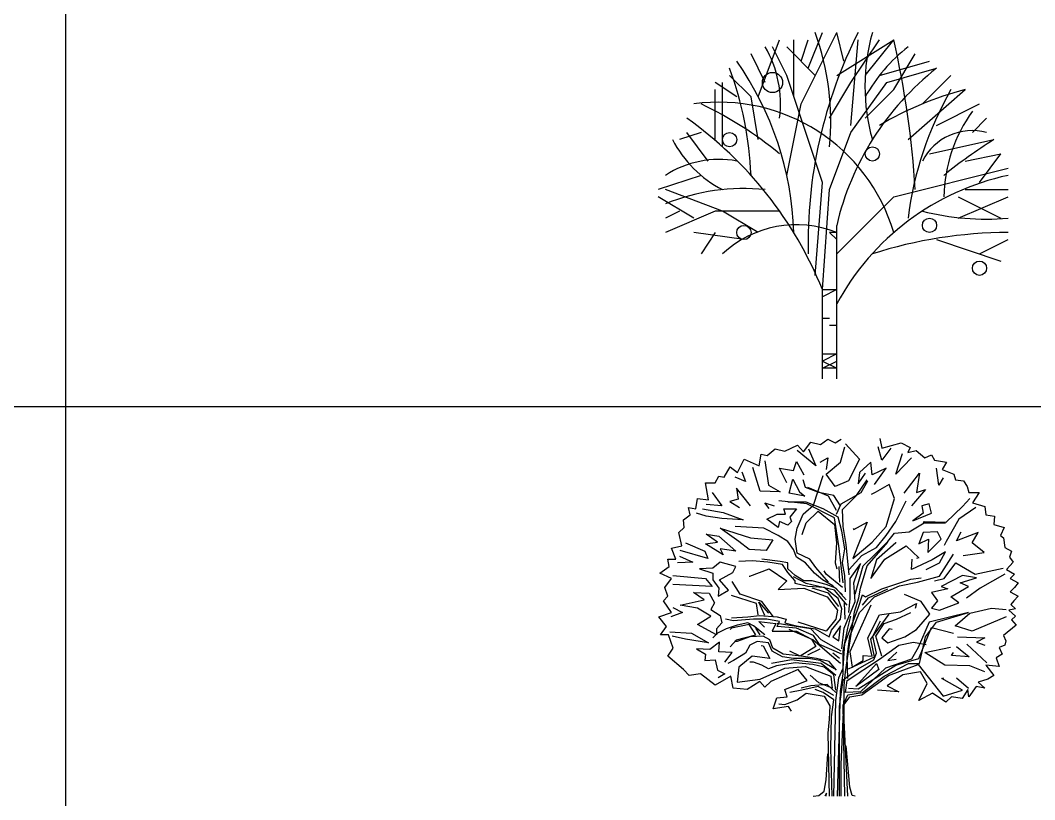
# Model space of a CAD drawing. Header units: millimetres. Extents: x 684983 to 685377, y 990360 to 990509.
# Drawn here: x 685001.062 to 685005.358, y 990370.914 to 990374.214 of the extents above; entities that cross this region are included whole.
import ezdxf

# ---------------------------------------------------------------- set-up
doc = ezdxf.new("R2010")
doc.units = ezdxf.units.MM
for name, color, linetype in [('CASHEW TREE', 7, 'Continuous'), ('TITLE', 6, 'Continuous'), ('TREE', 3, 'Continuous'), ('trees', 104, 'Continuous'), ('VAYANA TREE', 7, 'Continuous')]:
    doc.layers.add(name, color=color, linetype=linetype)

# ---------------------------------------------------------------- blocks, each defined once
blk = doc.blocks.new('TREE_E1')
at = {"layer": 'TREE', "linetype": 'ByBlock'}
for p, q in [((-240, 2310), (60, 2910)), ((-180, 2610), (-60, 2910)), ((120, 2670), (60, 2910)), ((-600, 2370), (-420, 2850)), ((-300, 2370), (-300, 2850)), ((-240, 2670), (-180, 2850)), ((60, 2550), (540, 2850)), ((180, 2130), (240, 2850)), ((180, 2490), (420, 2850)), ((300, 2550), (540, 2850)), ((-540, 2490), (-660, 2730)), ((-360, 2550), (-480, 2790)), ((-120, 2550), (-360, 2790)), ((540, 2430), (720, 2730)), ((420, 2550), (840, 2670)), ((480, 2490), (900, 2610)), ((-780, 2370), (-960, 2490)), ((-900, 1950), (-900, 2490)), ((-660, 2370), (-840, 2550)), ((-180, 2010), (-360, 2550)), ((0, 2190), (180, 2490)), ((180, 2070), (480, 2490)), ((780, 2310), (1020, 2550)), ((-960, 2010), (-960, 2430)), ((300, 2190), (540, 2430)), ((660, 2010), (1140, 2430)), ((-600, 2010), (-660, 2370)), ((-360, 1710), (-240, 2310)), ((900, 2130), (1260, 2310)), ((1200, 2070), (1320, 2190)), ((-1080, 2070), (-1260, 2010)), ((-1020, 1830), (-1200, 2070)), ((0, 1590), (180, 2070)), ((-60, 1650), (-180, 2010)), ((840, 1890), (1380, 2010)), ((1140, 1830), (1440, 1890)), ((1260, 1650), (1440, 1890)), ((-1080, 1710), (-1440, 1590)), ((540, 1530), (1500, 1770)), ((-120, 870), (-60, 1650)), ((-900, 1410), (-1380, 1590)), ((-60, 750), (0, 1590)), ((1140, 1590), (1500, 1590)), ((-1140, 1350), (-1440, 1530)), ((60, 1050), (540, 1530)), ((1080, 1350), (1500, 1530)), ((1080, 1530), (1440, 1350)), ((-1260, 1410), (-1380, 1350)), ((-960, 1410), (-1380, 1230)), ((-420, 1410), (-960, 1410)), ((-600, 1230), (-900, 1410)), ((60, 0), (60, 1290)), ((-720, 1170), (-1140, 1230)), ((-960, 1230), (-1080, 1050)), ((0, 1230), (60, 1170)), ((60, 1230), (0, 1230)), ((900, 1170), (1440, 990)), ((1260, 1050), (1500, 1170)), ((-60, 0), (-60, 750)), ((60, 750), (-60, 690)), ((-60, 750), (60, 750)), ((-60, 510), (0, 510)), ((0, 450), (60, 450)), ((60, 210), (-60, 150)), ((-60, 210), (60, 210)), ((-60, 90), (60, 150)), ((-60, 150), (60, 90)), ((60, 90), (-60, 90))]:
    blk.add_line(p, q, dxfattribs=at)
for centre, radius in [((-480, 2490), 84.9), ((-840, 2010), 60), ((360, 1890), 60), ((-720, 1230), 60), ((840, 1290), 60), ((1260, 930), 60)]:
    blk.add_circle(centre, radius, dxfattribs=at)
for centre, radius, start, end in [((3750, 1140), 3931, 153.2394, 181.31189), ((-2220, 2160), 2229.9, 354.59621, 19.65382), ((1950, 2460), 1652.5, 164.19749, 195.80251), ((-7210, 1100), 7945.1, 3.53585, 12.72436), ((-1380, 2310), 967.5, 352.87498, 29.74488), ((1530, 1680), 1410.3, 128.08877, 150.70864), ((-2970, 1140), 2671.5, 1.93059, 34.93931), ((-3650, 1580), 2992.8, 2.48955, 20.13031), ((2357.6, 755.2), 2359, 128.16146, 166.89616), ((1830, -240), 2757.7, 104.48976, 120.74997), ((3510, 1000), 2871.4, 150.13137, 172.99873), ((-928.2, 792.9), 1531.9, 16.5808, 97.94875), ((-2430, -540), 3153.6, 50.40379, 64.65382), ((2250, 1500), 1290.3, 144.46232, 178.66778), ((-3078, -468), 3254.5, 21.97795, 54.75703), ((1200, 1612.5), 473, 75.30268, 152.6223), ((-450, 2460), 979.5, 207.34988, 242.65012), ((3870, -1920), 4652.4, 122.35785, 128.71751), ((-930, 1020), 823.8, 79.50852, 123.11134), ((1955.6, -397.5), 2156.2, 102.19915, 151.54064), ((-720, -150), 1749.3, 84.09386, 112.16635), ((1320, 3540), 2197.4, 255.77404, 274.69868), ((-278.6, 385.7), 909.6, 68.14846, 133.09085), ((1508.6, -2524.3), 3754.3, 90.13081, 107.81444)]:
    blk.add_arc(centre, radius, start, end, dxfattribs=at)
blk = doc.blocks.new('A$C29B74AC5')
at = {"layer": 'trees', "color": 84, "true_color": 0x2aaf18}
for p, q in [((1.793, 3.905), (1.876, 3.963)), ((1.876, 3.963), (1.958, 3.922)), ((1.958, 3.922), (2.024, 3.963)), ((2.451, 3.971), (2.476, 3.864)), ((1.201, 3.782), (1.292, 3.856)), ((1.292, 3.856), (1.398, 3.831)), ((1.398, 3.831), (1.538, 3.897)), ((1.686, 3.93), (1.793, 3.905)), ((2.476, 3.864), (2.69, 3.922)), ((2.789, 3.872), (2.764, 3.815)), ((2.764, 3.815), (2.855, 3.839)), ((2.855, 3.839), (2.953, 3.757)), ((0.872, 3.593), (0.946, 3.741)), ((0.946, 3.741), (1.111, 3.667)), ((1.111, 3.667), (1.135, 3.798)), ((1.135, 3.798), (1.201, 3.782)), ((1.174, 3.724), (1.216, 3.453)), ((2.953, 3.757), (3.027, 3.79)), ((3.027, 3.79), (3.06, 3.732)), ((3.06, 3.732), (3.192, 3.708)), ((0.724, 3.543), (0.79, 3.658)), ((3.192, 3.708), (3.143, 3.626)), ((3.143, 3.626), (3.274, 3.576)), ((0.666, 3.552), (0.724, 3.543)), ((3.274, 3.576), (3.291, 3.511)), ((3.381, 3.502), (3.422, 3.437)), ((0.551, 3.289), (0.518, 3.478)), ((0.518, 3.478), (0.625, 3.478)), ((0.428, 3.305), (0.551, 3.289)), ((3.439, 3.371), (3.554, 3.371)), ((3.554, 3.371), (3.48, 3.256)), ((0.346, 3.124), (0.329, 3.206)), ((0.329, 3.206), (0.411, 3.19)), ((3.48, 3.256), (3.62, 3.215)), ((3.62, 3.215), (3.628, 3.124)), ((0.271, 3.067), (0.346, 3.124)), ((3.628, 3.124), (3.727, 3.108)), ((3.727, 3.108), (3.718, 3.017)), ((3.792, 2.894), (3.825, 2.869)), ((3.825, 2.869), (3.842, 2.762)), ((0.14, 2.754), (0.255, 2.779)), ((0.189, 2.631), (0.14, 2.754)), ((3.842, 2.762), (3.916, 2.721)), ((0.115, 2.549), (0.099, 2.631)), ((0.099, 2.631), (0.189, 2.631)), ((3.932, 2.598), (3.858, 2.516)), ((3.891, 2.655), (3.932, 2.598)), ((0.008, 2.475), (0.115, 2.549)), ((3.858, 2.516), (3.949, 2.466)), ((0.14, 2.417), (0.008, 2.475)), ((0.066, 2.318), (0.14, 2.417)), ((3.949, 2.466), (3.899, 2.417)), ((3.899, 2.417), (3.99, 2.368)), ((3.99, 2.368), (3.949, 2.318)), ((0.099, 2.22), (0.066, 2.318)), ((3.949, 2.318), (3.899, 2.269)), ((3.899, 2.269), (3.99, 2.22)), ((0.049, 2.17), (0.099, 2.22)), ((3.94, 2.17), (3.908, 2.129)), ((3.99, 2.22), (3.94, 2.17)), ((3.957, 2.08), (3.883, 2.064)), ((3.883, 2.064), (3.957, 1.998)), ((0.082, 1.883), (0, 1.99)), ((3.957, 1.998), (3.916, 1.957)), ((3.916, 1.957), (3.965, 1.899)), ((0.156, 1.644), (0.107, 1.792)), ((3.825, 1.784), (3.85, 1.726)), ((3.85, 1.726), (3.842, 1.677)), ((0.099, 1.554), (0.156, 1.644)), ((3.809, 1.578), (3.743, 1.537)), ((3.842, 1.677), (3.776, 1.652)), ((3.776, 1.652), (3.809, 1.578)), ((0.271, 1.406), (0.099, 1.554)), ((3.743, 1.537), (3.776, 1.439)), ((0.337, 1.34), (0.271, 1.406)), ((0.461, 1.357), (0.337, 1.34)), ((0.625, 1.233), (0.461, 1.357)), ((3.776, 1.439), (3.628, 1.455)), ((0.798, 1.332), (0.625, 1.233)), ((1.119, 1.274), (0.979, 1.184)), ((3.371, 1.176), (3.141, 1.307)), ((3.546, 1.266), (3.62, 1.2)), ((3.718, 1.34), (3.653, 1.299)), ((0.979, 1.184), (0.823, 1.2)), ((3.036, 1.143), (2.887, 1.061)), ((3.184, 1.044), (3.036, 1.143)), ((3.157, 1.11), (3.371, 1.176)), ((3.43, 1.184), (3.365, 1.085)), ((3.439, 1.102), (3.43, 1.184)), ((3.521, 1.217), (3.439, 1.102)), ((3.62, 1.2), (3.521, 1.217)), ((1.267, 0.97), (1.308, 1.093)), ((1.308, 1.093), (1.423, 1.102)), ((3.249, 1.102), (3.184, 1.044)), ((3.365, 1.085), (3.249, 1.102)), ((1.44, 0.995), (1.267, 0.97)), ((1.473, 0.945), (1.44, 0.995))]:
    blk.add_line(p, q, dxfattribs=at)
at = {"layer": 'trees', "color": 62, "true_color": 0xacc205}
for p, q in [((1.742, 3.667), (1.536, 3.839)), ((1.125, 3.387), (1.043, 3.65)), ((2.351, 3.708), (2.227, 3.593)), ((0.625, 3.478), (0.666, 3.552)), ((2.104, 3.502), (1.956, 3.437)), ((2.894, 3.585), (2.861, 3.371)), ((3.291, 3.511), (3.381, 3.502)), ((3.422, 3.437), (3.439, 3.371)), ((2.631, 3.05), (2.746, 3.28)), ((0.697, 3.223), (0.525, 3.239)), ((1.174, 3.256), (1.279, 3.225)), ((3.19, 3.042), (3.371, 3.215)), ((0.28, 2.984), (0.271, 3.067)), ((2.943, 3.05), (3.19, 3.042)), ((0.222, 2.927), (0.28, 2.984)), ((0.681, 2.976), (1.018, 2.869)), ((3.718, 3.017), (3.834, 2.984)), ((3.834, 2.984), (3.792, 2.894)), ((0.255, 2.779), (0.222, 2.927)), ((0.854, 2.721), (0.681, 2.746)), ((3.916, 2.721), (3.891, 2.655)), ((0.377, 2.598), (0.204, 2.59)), ((0.673, 2.401), (0.821, 2.483)), ((0.154, 2.45), (0.516, 2.417)), ((3.908, 2.129), (3.957, 2.08)), ((0.829, 1.948), (0.738, 1.965)), ((0.747, 1.858), (0.648, 1.809)), ((3.965, 1.899), (3.825, 1.784)), ((3.419, 1.687), (3.642, 1.48)), ((2.877, 1.463), (3.157, 1.11)), ((3.453, 1.447), (3.174, 1.455)), ((3.628, 1.455), (3.718, 1.34)), ((2.887, 1.061), (2.978, 1.25)), ((3.304, 1.315), (3.437, 1.2))]:
    blk.add_line(p, q, dxfattribs=at)
at = {"layer": 'trees', "color": 97, "true_color": 0x279b30}
for p, q in [((1.538, 3.897), (1.604, 3.823)), ((1.604, 3.823), (1.686, 3.93)), ((1.66, 3.856), (1.742, 3.667)), ((2.014, 3.708), (2.063, 3.88)), ((2.071, 3.913), (2.227, 3.741)), ((2.474, 3.732), (2.433, 3.88)), ((2.573, 3.864), (2.474, 3.732)), ((1.791, 3.708), (1.874, 3.757)), ((1.874, 3.757), (1.857, 3.626)), ((2.227, 3.741), (2.104, 3.502)), ((2.631, 3.576), (2.705, 3.806)), ((2.803, 3.757), (2.631, 3.576)), ((1.421, 3.478), (1.339, 3.642)), ((1.495, 3.617), (1.528, 3.716)), ((1.528, 3.716), (1.61, 3.568)), ((1.857, 3.576), (2.014, 3.708)), ((3.108, 3.453), (3.083, 3.642)), ((0.961, 3.494), (0.845, 3.543)), ((0.919, 3.601), (0.961, 3.494)), ((3.157, 3.535), (3.108, 3.453)), ((1.018, 3.223), (0.862, 3.42)), ((0.862, 3.42), (0.878, 3.297)), ((0.59, 3.371), (0.697, 3.223)), ((0.878, 3.297), (0.788, 3.272)), ((0.788, 3.272), (0.895, 3.206)), ((0.483, 3.19), (0.714, 3.149)), ((3.519, 3.206), (3.33, 3.075)), ((3.544, 2.927), (3.305, 2.836)), ((3.478, 2.812), (3.544, 2.927)), ((0.541, 2.639), (0.237, 2.729)), ((0.294, 2.812), (0.508, 2.721)), ((3.379, 2.672), (3.61, 2.705)), ((3.61, 2.705), (3.478, 2.812)), ((0.228, 2.664), (0.377, 2.598)), ((3.297, 2.59), (3.511, 2.466)), ((3.511, 2.466), (3.823, 2.532)), ((3.346, 2.368), (3.527, 2.425)), ((3.527, 2.425), (3.371, 2.45)), ((3.84, 2.466), (3.568, 2.31)), ((0.59, 2.327), (0.154, 2.351)), ((3.568, 2.31), (3.415, 2.199)), ((0.14, 2.039), (0.049, 2.17)), ((0.237, 2.121), (0.5, 2.179)), ((0, 1.99), (0.14, 2.039)), ((0.261, 2.039), (0.13, 1.99)), ((0.154, 2.096), (0.261, 2.039)), ((0.426, 2.088), (0.237, 2.121)), ((3.453, 2.031), (3.692, 2.088)), ((3.692, 2.088), (3.856, 2.072)), ((3.856, 1.99), (3.478, 1.833)), ((0.121, 1.825), (0.36, 1.809)), ((0.294, 1.743), (0.146, 1.776)), ((0.549, 1.702), (0.294, 1.743)), ((3.313, 1.768), (3.618, 1.759)), ((3.618, 1.759), (3.527, 1.71)), ((3.527, 1.71), (3.618, 1.677)), ((3.305, 1.661), (3.445, 1.546)), ((3.445, 1.546), (3.248, 1.562)), ((3.618, 1.381), (3.453, 1.447))]:
    blk.add_line(p, q, dxfattribs=at)
at = {"layer": 'trees', "color": 97, "true_color": 0x25742c}
for p, q in [((2.69, 3.922), (2.789, 3.872)), ((0.79, 3.658), (0.872, 3.593)), ((1.339, 3.642), (1.495, 3.617)), ((2.367, 3.568), (2.351, 3.708)), ((2.524, 3.642), (2.367, 3.568)), ((2.392, 3.461), (2.524, 3.642)), ((1.446, 3.363), (1.487, 3.519)), ((1.487, 3.519), (1.561, 3.379)), ((1.627, 3.428), (1.602, 3.511)), ((1.956, 3.437), (1.857, 3.576)), ((2.195, 3.338), (2.31, 3.511)), ((2.227, 3.593), (2.211, 3.469)), ((2.211, 3.469), (2.293, 3.585)), ((2.244, 3.371), (2.318, 3.502)), ((2.721, 3.363), (2.894, 3.585)), ((1.347, 3.379), (1.125, 3.387)), ((1.216, 3.453), (1.347, 3.379)), ((1.775, 3.371), (1.627, 3.428)), ((1.882, 3.33), (1.652, 3.428)), ((2.557, 3.461), (2.4, 3.371)), ((2.614, 3.305), (2.557, 3.461)), ((2.96, 3.404), (2.803, 3.223)), ((2.861, 3.371), (2.96, 3.404)), ((0.411, 3.19), (0.428, 3.305)), ((1.619, 3.33), (1.446, 3.363)), ((1.561, 3.379), (1.619, 3.33)), ((1.94, 3.338), (1.775, 3.371)), ((2.4, 3.371), (2.355, 3.348)), ((3.371, 3.215), (3.453, 3.305)), ((1.223, 3.193), (1.174, 3.256)), ((1.405, 3.132), (1.388, 3.19)), ((1.635, 3.264), (1.43, 3.264)), ((3.001, 3.247), (2.918, 3.223)), ((2.918, 3.223), (2.935, 3.141)), ((3.025, 3.141), (3.001, 3.247)), ((0.525, 3.108), (0.418, 3.141)), ((0.697, 3.083), (0.525, 3.108)), ((0.936, 3.067), (0.697, 3.083)), ((0.714, 3.149), (0.936, 3.067)), ((1.199, 3.075), (1.314, 3.132)), ((1.323, 2.984), (1.199, 3.075)), ((1.314, 3.132), (1.405, 3.132)), ((1.339, 3.05), (1.323, 2.984)), ((1.43, 3.009), (1.339, 3.05)), ((1.471, 3.05), (1.43, 3.009)), ((1.454, 3.099), (1.471, 3.05)), ((2.935, 3.141), (2.82, 3.058)), ((2.82, 3.058), (3.025, 3.141)), ((2.935, 3.04), (2.943, 3.05)), ((3.33, 3.075), (3.19, 2.828)), ((0.887, 2.828), (0.681, 2.976)), ((1.166, 2.976), (0.845, 2.993)), ((1.323, 2.894), (1.166, 2.976)), ((2.779, 2.935), (2.943, 3.034)), ((3.091, 2.935), (2.935, 2.927)), ((2.943, 3.034), (3.182, 3.034)), ((3.132, 2.853), (3.091, 2.935)), ((3.305, 2.836), (3.354, 2.935)), ((0.516, 2.803), (0.648, 2.82)), ((0.648, 2.82), (0.525, 2.91)), ((0.525, 2.91), (0.664, 2.886)), ((0.664, 2.886), (0.854, 2.721)), ((1.002, 2.738), (0.887, 2.828)), ((2.935, 2.927), (2.886, 2.803)), ((2.886, 2.803), (2.993, 2.853)), ((2.993, 2.853), (2.984, 2.705)), ((2.984, 2.705), (3.132, 2.853)), ((3.19, 2.828), (3.167, 2.784)), ((0.508, 2.721), (0.541, 2.639)), ((0.714, 2.68), (0.516, 2.803)), ((0.681, 2.746), (0.714, 2.68)), ((3.182, 2.713), (3.034, 2.623)), ((3.116, 2.59), (3.182, 2.713)), ((0.681, 2.598), (0.599, 2.532)), ((0.854, 2.549), (0.681, 2.598)), ((1.035, 2.614), (0.887, 2.606)), ((2.803, 2.516), (2.812, 2.631)), ((3.034, 2.623), (2.803, 2.516)), ((2.886, 2.647), (2.86, 2.64)), ((3.116, 2.442), (3.272, 2.688)), ((0.599, 2.532), (0.451, 2.524)), ((0.451, 2.524), (0.599, 2.475)), ((0.821, 2.483), (0.854, 2.549)), ((2.968, 2.516), (3.116, 2.59)), ((3.165, 2.417), (3.297, 2.59)), ((0.516, 2.417), (0.59, 2.327)), ((0.599, 2.475), (0.599, 2.401)), ((0.599, 2.401), (0.664, 2.31)), ((0.771, 2.286), (0.673, 2.401)), ((0.903, 2.244), (0.813, 2.384)), ((1, 2.444), (1.01, 2.442)), ((2.672, 2.335), (2.869, 2.376)), ((2.795, 2.409), (2.91, 2.425)), ((2.869, 2.376), (3.116, 2.442)), ((3.061, 2.392), (3.165, 2.417)), ((3.371, 2.45), (3.132, 2.327)), ((3.437, 2.327), (3.346, 2.368)), ((0.5, 2.179), (0.385, 2.261)), ((0.385, 2.261), (0.557, 2.253)), ((0.664, 2.31), (0.656, 2.22)), ((0.656, 2.22), (0.771, 2.286)), ((3.206, 2.302), (3.025, 2.261)), ((3.025, 2.261), (3.091, 2.17)), ((3.132, 2.327), (3.206, 2.302)), ((3.239, 2.212), (3.437, 2.327)), ((0.557, 2.253), (0.615, 2.146)), ((0.615, 2.146), (0.574, 2.072)), ((2.91, 2.162), (2.726, 2.239)), ((3.009, 2.022), (2.91, 2.162)), ((3.091, 2.17), (3.025, 2.088)), ((3.116, 2.064), (3.33, 2.146)), ((3.33, 2.146), (3.239, 2.212)), ((0.574, 1.998), (0.426, 2.088)), ((0.574, 2.072), (0.681, 2.006)), ((2.639, 1.965), (2.795, 2.039)), ((2.68, 2.047), (2.861, 2.138)), ((2.861, 2.138), (2.845, 2.084)), ((3.437, 2.039), (3.001, 1.932)), ((3.025, 2.088), (3.116, 2.064)), ((3.083, 1.932), (3.437, 2.039)), ((3.289, 1.891), (3.453, 2.031)), ((0.426, 1.907), (0.574, 1.998)), ((0.697, 1.924), (0.64, 1.858)), ((0.681, 2.006), (0.697, 1.924)), ((0.985, 1.924), (0.87, 1.899)), ((1.981, 1.924), (2.014, 1.965)), ((2.861, 1.85), (3.009, 2.022)), ((3.001, 1.932), (2.877, 1.652)), ((2.96, 1.768), (3.083, 1.932)), ((0.016, 1.792), (0.082, 1.883)), ((0.36, 1.809), (0.549, 1.702)), ((0.64, 1.792), (0.426, 1.907)), ((0.648, 1.809), (0.599, 1.759)), ((0.64, 1.858), (0.64, 1.792)), ((0.87, 1.899), (0.747, 1.858)), ((0.804, 1.866), (0.79, 1.852)), ((1.002, 1.907), (0.804, 1.866)), ((2.59, 1.852), (2.557, 1.858)), ((2.729, 1.768), (2.861, 1.85)), ((3.025, 1.874), (3.272, 1.809)), ((3.478, 1.833), (3.289, 1.891)), ((0.107, 1.792), (0.016, 1.792)), ((0.673, 1.71), (0.566, 1.628)), ((0.664, 1.603), (0.673, 1.71)), ((0.789, 1.658), (0.862, 1.735)), ((0.87, 1.718), (0.837, 1.718)), ((0.862, 1.735), (1.076, 1.792)), ((1.01, 1.768), (0.87, 1.718)), ((1.158, 1.776), (1.01, 1.768)), ((1.092, 1.718), (1.01, 1.677)), ((1.216, 1.702), (1.092, 1.718)), ((1.232, 1.735), (1.158, 1.776)), ((1.257, 1.611), (1.216, 1.702)), ((1.265, 1.644), (1.232, 1.735)), ((2.54, 1.702), (2.729, 1.768)), ((2.663, 1.677), (2.828, 1.71)), ((2.828, 1.71), (2.968, 1.685)), ((0.566, 1.628), (0.418, 1.636)), ((0.418, 1.636), (0.516, 1.578)), ((0.516, 1.578), (0.508, 1.505)), ((0.813, 1.595), (0.664, 1.603)), ((0.73, 1.488), (0.813, 1.595)), ((0.961, 1.587), (0.829, 1.505)), ((1.01, 1.677), (0.961, 1.587)), ((1.133, 1.675), (1.158, 1.669)), ((1.158, 1.669), (1.232, 1.529)), ((1.372, 1.546), (1.257, 1.611)), ((1.38, 1.578), (1.265, 1.644)), ((2.641, 1.598), (2.54, 1.505)), ((2.877, 1.652), (2.803, 1.521)), ((2.951, 1.595), (3.238, 1.656)), ((3.174, 1.455), (2.951, 1.595)), ((3.248, 1.562), (3.272, 1.595)), ((0.508, 1.505), (0.623, 1.513)), ((0.623, 1.513), (0.648, 1.398)), ((0.829, 1.505), (0.763, 1.472)), ((1.035, 1.554), (0.887, 1.431)), ((1.051, 1.488), (1.01, 1.488)), ((1.232, 1.529), (1.035, 1.554)), ((1.142, 1.455), (1.051, 1.488)), ((1.471, 1.513), (1.249, 1.472)), ((1.512, 1.48), (1.306, 1.447)), ((2.54, 1.505), (2.634, 1.523)), ((2.77, 1.472), (2.894, 1.472)), ((0.648, 1.398), (0.73, 1.357)), ((0.73, 1.357), (0.656, 1.315)), ((0.887, 1.431), (0.87, 1.266)), ((1.125, 1.299), (1.397, 1.422)), ((1.216, 1.414), (1.142, 1.455)), ((1.306, 1.447), (1.216, 1.414)), ((1.547, 1.406), (1.242, 1.274)), ((1.645, 1.283), (1.547, 1.406)), ((2.904, 1.381), (2.707, 1.348)), ((2.978, 1.25), (2.904, 1.381)), ((0.823, 1.2), (0.798, 1.332)), ((0.87, 1.266), (1.125, 1.299)), ((1.176, 1.209), (1.119, 1.274)), ((1.242, 1.274), (1.176, 1.209)), ((3.141, 1.307), (3.162, 1.316)), ((3.653, 1.299), (3.546, 1.266)), ((1.423, 1.102), (1.398, 1.184)), ((1.586, 1.176), (1.454, 1.151)), ((1.332, 1.027), (1.397, 1.019)), ((1.397, 1.019), (1.536, 1.069))]:
    blk.add_line(p, q, dxfattribs=at)
at = {"layer": 'trees', "color": 49, "true_color": 0x594322}
for p, q in [((1.717, 3.231), (1.824, 3.56)), ((2.524, 2.993), (2.614, 3.305)), ((1.989, 3.099), (1.824, 3.19)), ((1.997, 2.779), (1.948, 3.091)), ((2.31, 3.042), (2.203, 2.771)), ((1.948, 3.017), (1.972, 2.812)), ((2.063, 2.746), (2.03, 2.943)), ((2.079, 2.795), (2.046, 2.993)), ((1.495, 2.738), (1.43, 2.828)), ((1.536, 2.697), (1.512, 2.853)), ((2.153, 2.639), (2.367, 2.82)), ((2.31, 2.557), (2.54, 2.82)), ((2.54, 2.828), (2.614, 2.919)), ((1.972, 2.812), (1.956, 2.59)), ((2.038, 2.59), (2.063, 2.746)), ((2.112, 2.458), (2.079, 2.795)), ((2.203, 2.771), (2.153, 2.639)), ((2.252, 2.672), (2.417, 2.762)), ((2.631, 2.812), (2.417, 2.623)), ((2.507, 2.631), (2.746, 2.779)), ((2.746, 2.779), (2.886, 2.647)), ((1.372, 2.573), (1.207, 2.598)), ((1.43, 2.59), (1.347, 2.606)), ((2.112, 2.516), (2.252, 2.672)), ((2.269, 2.557), (2.392, 2.68)), ((2.351, 2.417), (2.507, 2.631)), ((1.956, 2.59), (1.976, 2.524)), ((1.997, 2.549), (2.005, 2.376)), ((2.063, 2.45), (2.038, 2.59)), ((2.162, 2.368), (2.236, 2.582)), ((2.178, 2.244), (2.269, 2.557)), ((2.236, 2.31), (2.31, 2.557)), ((1.635, 2.36), (1.495, 2.434)), ((1.931, 2.335), (1.816, 2.401)), ((2.038, 2.318), (1.857, 2.466)), ((2.071, 2.269), (2.063, 2.45)), ((2.121, 2.417), (2.121, 2.195)), ((2.178, 2.162), (2.162, 2.368)), ((1.61, 2.31), (1.866, 2.212)), ((1.989, 2.195), (1.833, 2.318)), ((1.964, 2.31), (1.857, 2.351)), ((2.038, 2.236), (1.931, 2.335)), ((2.392, 2.212), (2.672, 2.335)), ((1.084, 2.138), (0.804, 2.228)), ((2.112, 1.652), (2.17, 2.047)), ((2.45, 2.014), (2.68, 2.047)), ((1.109, 1.94), (1.298, 1.916)), ((1.314, 1.883), (1.339, 1.94)), ((1.685, 1.858), (1.314, 1.916)), ((1.397, 1.924), (1.528, 1.891)), ((1.857, 1.833), (1.545, 1.931)), ((2.499, 1.916), (2.639, 1.965)), ((1.709, 1.735), (1.446, 1.85)), ((1.528, 1.891), (1.734, 1.858)), ((1.734, 1.858), (1.89, 1.768)), ((2.03, 1.636), (2.055, 1.866)), ((2.046, 1.611), (2.096, 1.866)), ((2.022, 1.611), (1.8, 1.735)), ((2.046, 1.422), (2.063, 1.694)), ((2.088, 1.546), (2.121, 1.776)), ((2.474, 1.554), (2.408, 1.776)), ((1.578, 1.554), (1.38, 1.578)), ((1.569, 1.554), (1.452, 1.611)), ((2.03, 1.578), (1.783, 1.685)), ((2.014, 1.472), (1.841, 1.62)), ((2.005, 1.529), (1.931, 1.587)), ((2.046, 1.357), (2.046, 1.611)), ((2.071, 1.381), (2.112, 1.652)), ((2.121, 1.603), (2.145, 1.431)), ((1.495, 1.529), (1.372, 1.546)), ((1.66, 1.529), (1.495, 1.529)), ((1.709, 1.463), (1.512, 1.48)), ((1.89, 1.496), (1.75, 1.529)), ((1.948, 1.414), (1.791, 1.505)), ((1.964, 1.34), (1.8, 1.472)), ((1.972, 1.398), (1.89, 1.496)), ((2.096, 1.307), (2.088, 1.546)), ((2.088, 1.283), (2.45, 1.521)), ((2.145, 1.431), (2.269, 1.505)), ((2.211, 1.414), (2.384, 1.513)), ((1.397, 1.422), (1.627, 1.439)), ((1.627, 1.439), (1.907, 1.332)), ((1.94, 1.348), (1.833, 1.431)), ((1.997, 1.315), (2.046, 1.422)), ((2.014, 1.167), (2.046, 1.357)), ((2.046, 1.291), (2.211, 1.414)), ((2.055, 1.225), (2.071, 1.381)), ((1.907, 1.332), (1.923, 1.2)), ((1.964, 1.176), (1.94, 1.348)), ((1.964, 1.061), (1.997, 1.315)), ((2.005, 0.995), (2.046, 1.291)), ((2.071, 1.151), (2.088, 1.283)), ((1.94, 0), (1.964, 1.061)), ((2.063, 0), (2.046, 1.011))]:
    blk.add_line(p, q, dxfattribs=at)
at = {"layer": 'trees', "color": 47, "true_color": 0x8d6a35}
for p, q in [((1.643, 3.247), (1.331, 3.28)), ((1.972, 3.173), (1.882, 3.33)), ((2.014, 3.223), (1.94, 3.338)), ((2.022, 3.247), (2.244, 3.371)), ((2.038, 3.182), (2.195, 3.338)), ((1.388, 3.19), (1.528, 3.19)), ((1.528, 3.19), (1.454, 3.099)), ((1.602, 3.132), (1.717, 3.231)), ((1.824, 3.19), (1.635, 3.264)), ((1.767, 3.165), (1.948, 3.017)), ((1.972, 3.132), (2.022, 3.247)), ((2.046, 2.993), (2.038, 3.182)), ((1.536, 2.976), (1.602, 3.132)), ((2.03, 2.943), (1.989, 3.099)), ((2.162, 2.96), (2.31, 3.042)), ((2.524, 2.894), (2.631, 3.05)), ((1.512, 2.853), (1.536, 2.976)), ((1.59, 2.904), (1.635, 3.034)), ((2.157, 2.971), (2.162, 2.96)), ((2.367, 2.82), (2.524, 2.993)), ((2.614, 2.919), (2.779, 2.935)), ((1.018, 2.869), (1.265, 2.845)), ((1.265, 2.845), (1.191, 2.729)), ((1.43, 2.828), (1.323, 2.894)), ((2.392, 2.68), (2.54, 2.828)), ((2.417, 2.762), (2.524, 2.894)), ((1.191, 2.729), (1.002, 2.738)), ((1.528, 2.655), (1.495, 2.738)), ((2.632, 2.812), (2.631, 2.812)), ((1.207, 2.598), (1.035, 2.614)), ((1.347, 2.606), (1.142, 2.631)), ((1.627, 2.59), (1.528, 2.655)), ((1.676, 2.631), (1.536, 2.697)), ((1.742, 2.54), (1.676, 2.631)), ((2.417, 2.623), (2.351, 2.417)), ((1.01, 2.442), (1.224, 2.524)), ((1.224, 2.524), (1.421, 2.392)), ((1.43, 2.483), (1.372, 2.573)), ((1.43, 2.524), (1.43, 2.59)), ((1.512, 2.45), (1.43, 2.524)), ((1.726, 2.475), (1.627, 2.59)), ((1.857, 2.466), (1.836, 2.502)), ((1.421, 2.392), (1.323, 2.294)), ((1.61, 2.392), (1.512, 2.45)), ((1.512, 2.36), (1.512, 2.392)), ((1.701, 2.392), (1.61, 2.392)), ((1.857, 2.351), (1.701, 2.392)), ((1.816, 2.401), (1.726, 2.475)), ((2.474, 2.302), (2.795, 2.409)), ((1.323, 2.294), (1.61, 2.31)), ((1.652, 2.327), (1.512, 2.36)), ((1.948, 2.286), (1.635, 2.36)), ((1.833, 2.318), (1.652, 2.327)), ((1.882, 2.253), (1.701, 2.31)), ((2.088, 2.121), (1.948, 2.286)), ((2.079, 2.179), (1.964, 2.31)), ((2.219, 2.203), (2.236, 2.31)), ((2.293, 2.212), (2.474, 2.302)), ((2.326, 2.203), (2.54, 2.302)), ((1.142, 2.162), (0.903, 2.244)), ((1.174, 2.006), (1.109, 2.154)), ((1.109, 2.154), (1.216, 2.031)), ((1.273, 1.99), (1.142, 2.162)), ((1.866, 2.212), (1.981, 2.064)), ((1.997, 2.105), (1.882, 2.253)), ((2.03, 2.08), (1.989, 2.195)), ((2.055, 1.866), (2.178, 2.162)), ((2.055, 2.146), (2.063, 1.965)), ((2.121, 2.195), (2.104, 2.039)), ((2.17, 2.047), (2.219, 2.203)), ((2.211, 2.088), (2.26, 2.236)), ((2.227, 2.039), (2.392, 2.212)), ((2.26, 2.236), (2.293, 2.212)), ((2.26, 2.121), (2.326, 2.203)), ((1.1, 2.014), (1.084, 2.138)), ((2.014, 1.965), (2.03, 2.08)), ((2.063, 1.694), (2.211, 2.088)), ((2.121, 1.776), (2.227, 2.039)), ((0.804, 1.981), (0.985, 1.99)), ((1.051, 1.965), (0.829, 1.948)), ((0.985, 1.99), (1.117, 2.006)), ((1.051, 1.891), (0.985, 1.924)), ((1.199, 1.965), (1.051, 1.965)), ((1.117, 2.006), (1.314, 1.99)), ((1.339, 1.94), (1.199, 1.965)), ((1.298, 1.916), (1.257, 1.833)), ((1.314, 1.99), (1.413, 1.965)), ((1.413, 1.965), (1.397, 1.924)), ((1.964, 1.965), (1.857, 1.833)), ((1.915, 1.842), (1.981, 1.924)), ((2.096, 1.866), (2.129, 1.998)), ((2.318, 1.759), (2.45, 2.014)), ((2.351, 1.743), (2.557, 2.022)), ((2.376, 1.776), (2.458, 1.948)), ((2.408, 1.776), (2.499, 1.916)), ((1.076, 1.792), (1.002, 1.907)), ((1.174, 1.792), (1.051, 1.891)), ((1.125, 1.792), (1.076, 1.866)), ((1.171, 1.876), (1.166, 1.883)), ((1.257, 1.833), (1.528, 1.833)), ((1.528, 1.866), (1.314, 1.883)), ((1.717, 1.784), (1.528, 1.866)), ((1.528, 1.833), (1.693, 1.743)), ((1.8, 1.735), (1.685, 1.858)), ((1.89, 1.768), (1.915, 1.842)), ((2.014, 1.891), (1.931, 1.768)), ((1.997, 1.726), (2.014, 1.891)), ((2.557, 1.858), (2.474, 1.759)), ((2.886, 1.529), (3.025, 1.874)), ((1.693, 1.743), (1.742, 1.661)), ((1.841, 1.62), (1.709, 1.735)), ((1.783, 1.685), (1.717, 1.784)), ((1.931, 1.768), (1.997, 1.726)), ((2.367, 1.554), (2.318, 1.759)), ((2.392, 1.546), (2.351, 1.743)), ((2.417, 1.587), (2.376, 1.776)), ((2.474, 1.759), (2.54, 1.702)), ((2.894, 1.472), (2.96, 1.768)), ((1.742, 1.661), (1.569, 1.554)), ((1.652, 1.57), (1.791, 1.636)), ((2.384, 1.513), (2.417, 1.587)), ((2.45, 1.521), (2.663, 1.677)), ((1.8, 1.472), (1.471, 1.513)), ((1.75, 1.529), (1.578, 1.554)), ((1.791, 1.505), (1.66, 1.529)), ((2.186, 1.217), (2.417, 1.472)), ((2.269, 1.505), (2.269, 1.562)), ((2.269, 1.562), (2.367, 1.554)), ((2.417, 1.472), (2.441, 1.406)), ((2.499, 1.332), (2.77, 1.472)), ((2.803, 1.521), (2.515, 1.422)), ((2.631, 1.455), (2.886, 1.529)), ((1.833, 1.431), (1.709, 1.463)), ((2.441, 1.406), (2.186, 1.217)), ((2.211, 1.192), (2.631, 1.455)), ((2.548, 1.34), (2.877, 1.463)), ((1.398, 1.184), (1.645, 1.283)), ((1.775, 1.258), (1.677, 1.343)), ((1.866, 1.241), (1.685, 1.225)), ((1.923, 1.2), (1.775, 1.258)), ((1.964, 1.151), (1.866, 1.241)), ((2.252, 1.126), (2.548, 1.34)), ((2.26, 1.151), (2.499, 1.332)), ((2.707, 1.348), (2.534, 1.225)), ((1.536, 1.069), (1.635, 1.143)), ((1.685, 1.225), (1.578, 1.2)), ((1.767, 1.217), (1.586, 1.176)), ((1.635, 1.143), (1.833, 1.11)), ((1.824, 1.151), (1.734, 1.184)), ((1.94, 1.118), (1.767, 1.217)), ((1.94, 1.069), (1.824, 1.151)), ((2.055, 1.102), (2.055, 1.225)), ((2.236, 1.159), (2.071, 1.151)), ((2.096, 1.126), (2.26, 1.151)), ((2.104, 1.2), (2.211, 1.192)), ((2.665, 1.159), (2.427, 1.176)), ((2.534, 1.225), (2.665, 1.159)), ((1.833, 1.11), (1.898, 1.003)), ((1.915, 0.88), (1.94, 1.069)), ((2.022, 0.354), (2.055, 1.102)), ((2.046, 1.011), (2.096, 1.126)), ((2.055, 1.019), (2.121, 1.102)), ((2.055, 0.839), (2.055, 1.019)), ((2.121, 1.102), (2.252, 1.126)), ((1.898, 1.003), (1.89, 0.855)), ((2.005, 0.403), (2.005, 0.995)), ((1.907, 0.534), (1.915, 0.88)), ((2.096, 0), (2.055, 0.839)), ((1.857, 0.181), (1.874, 0.469)), ((1.923, 0), (1.907, 0.534)), ((2.121, 0.099), (2.079, 0.559)), ((2.005, 0), (2.005, 0.403)), ((2.022, 0), (2.022, 0.354)), ((1.833, 0.058), (1.857, 0.181)), ((1.712, 0), (1.775, 0.008)), ((1.775, 0.008), (1.833, 0.058)), ((1.859, 0.034), (1.841, 0)), ((1.856, 0), (1.859, 0.034)), ((2.145, 0.008), (2.121, 0.099)), ((2.177, 0), (2.145, 0.008))]:
    blk.add_line(p, q, dxfattribs=at)
at = {"layer": 'trees', "color": 45, "true_color": 0xba8d4a}
for p, q in [((1.635, 3.034), (1.767, 3.165)), ((1.948, 3.091), (1.643, 3.247)), ((2.046, 2.368), (1.997, 2.779)), ((1.512, 2.392), (1.43, 2.483)), ((1.882, 2.376), (1.742, 2.54)), ((2.236, 2.582), (2.121, 2.417)), ((1.981, 2.064), (1.964, 1.965)), ((2.353, 2.121), (2.121, 1.603)), ((1.166, 1.883), (1.109, 1.94)), ((2.104, 1.414), (2.392, 1.546)), ((2.515, 1.422), (2.236, 1.159)), ((1.981, 0), (2.014, 1.167)), ((1.89, 0.855), (1.874, 0.699)), ((1.874, 0.699), (1.89, 0))]:
    blk.add_line(p, q, dxfattribs=at)

msp = doc.modelspace()

# ---------------------------------------------------------------- linework, layer by layer
at = {"color": 251, "lineweight": 25}
msp.add_line((685001.2541, 990374.9229), (685001.2541, 990360.2851), dxfattribs=at)
at = {"layer": 'TITLE', "color": 8}
for p, q in [((685001.2541, 990376.089), (685001.2541, 990360.2851)), ((685014.9642, 990372.577), (684982.7636, 990372.577))]:
    msp.add_line(p, q, dxfattribs=at)

# ---------------------------------------------------------------- block references
at = {"layer": 'CASHEW TREE', "xscale": 0.381400777832317, "yscale": 0.381400777832317, "zscale": 0.381400777832317}
msp.add_blockref('A$C29B74AC5', (685003.7669, 990370.9288), dxfattribs=at)
at = {"layer": 'VAYANA TREE', "xscale": 0.0005038815273203023, "yscale": 0.0005038815273203023, "zscale": 0.0005038815273203023}
msp.add_blockref('TREE_E1', (685004.4893, 990372.6957), dxfattribs=at)

doc.saveas('drawing.dxf')
